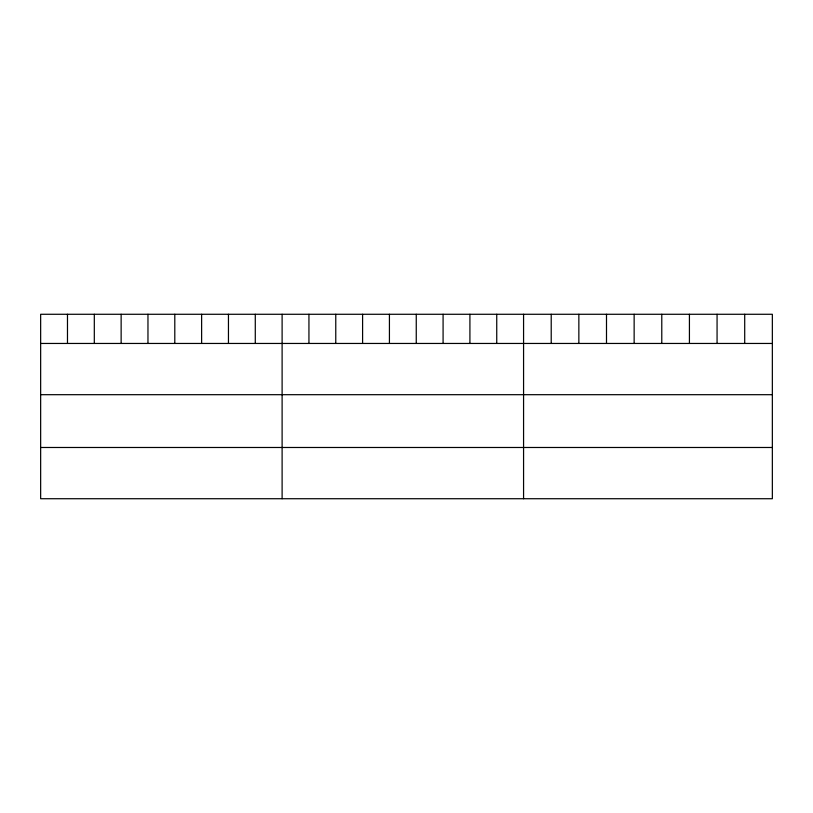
<?xml version="1.0" encoding="UTF-8"?>
<svg xmlns="http://www.w3.org/2000/svg" width="813" height="813" viewBox="0 0 813 813"><rect width="100%" height="100%" fill="white"/><g stroke="black" fill="none" stroke-linecap="round" stroke-linejoin="round"><path stroke-width="1.22" d="M772.35 343.452L772.35 498.725L40.65 498.725L40.65 314.275L772.35 314.275L772.35 343.452L40.65 343.452M40.65 394.691L772.35 394.691M40.65 447.485L772.35 447.485M744.708 314.275L744.708 343.452M717.066 314.275L717.066 343.452M689.424 314.275L689.424 343.452M661.782 314.275L661.782 343.452M634.14 314.275L634.14 343.452M606.498 314.275L606.498 343.452M578.856 314.275L578.856 343.452M551.214 314.275L551.214 343.452M523.572 314.275L523.572 498.725M496.743 314.275L496.743 343.452M469.914 314.275L469.914 343.452M443.085 314.275L443.085 343.452M416.256 314.275L416.256 343.452M389.427 314.275L389.427 343.452M362.598 314.275L362.598 343.452M335.769 314.275L335.769 343.452M308.94 314.275L308.94 343.452M282.111 314.275L282.111 498.725M255.282 314.275L255.282 343.452M228.453 314.275L228.453 343.452M201.624 314.275L201.624 343.452M174.795 314.275L174.795 343.452M147.966 314.275L147.966 343.452M121.137 314.275L121.137 343.452M94.308 314.275L94.308 343.452M67.479 314.275L67.479 343.452"/></g></svg>
